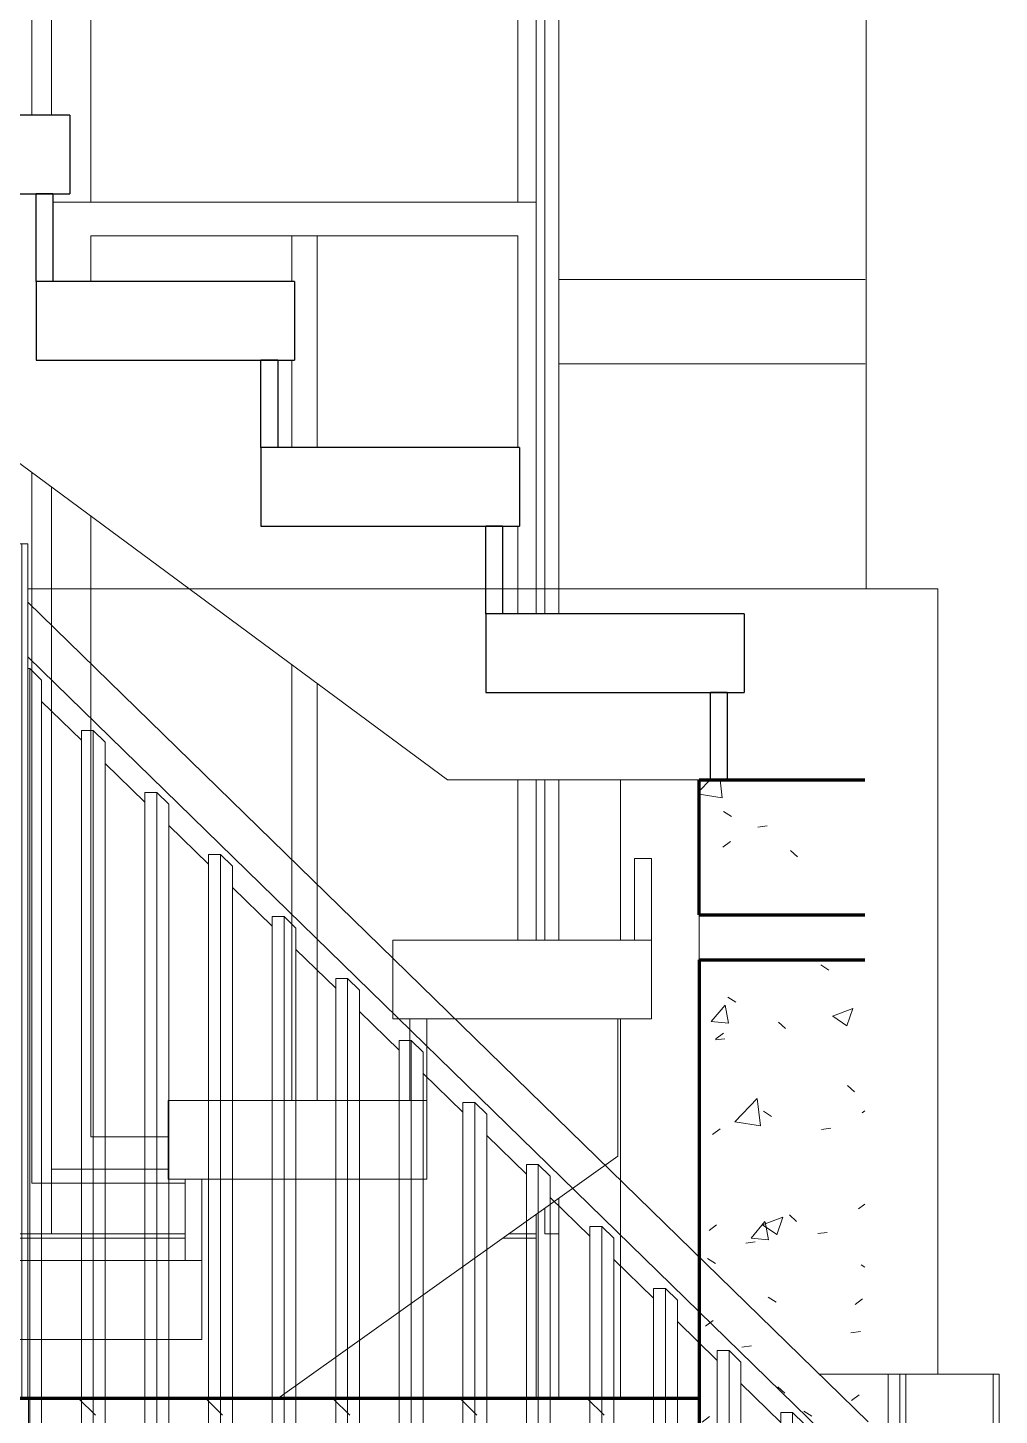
# Model space of a CAD drawing. Header units: inches. Extents: x -536 to 545, y -65 to 280.
# Drawn here: x -91.6 to -48.4, y 1.8 to 63.4 of the extents above; entities that cross this region are included whole.
import ezdxf

# ---------------------------------------------------------------- set-up
doc = ezdxf.new("R2010")
doc.units = ezdxf.units.IN
doc.header["$MEASUREMENT"] = 0
for name, color, linetype, lineweight in [('A-DOOR', 31, 'Continuous', 13), ('A-DOOR-FRAM', 31, 'Continuous', 9), ('A-FLOR', 192, 'Continuous', 13), ('A-FLOR-HRAL', 11, 'Continuous', 9), ('A-FLOR-PATT', 8, 'Continuous', 13), ('A-GENM', 13, 'Continuous', 9), ('A-GLAZ', 151, 'Continuous', 13), ('A-WALL', 113, 'Continuous', 13), ('A-WALL-PATT', 111, 'Continuous', 13), ('I-WALL', 2, 'Continuous', 13), ('L-SITE-WALL', 31, 'Continuous', 13), ('Q-CASE', 31, 'Continuous', 9), ('S-COLS', 52, 'Continuous', 9), ('S-FNDN', 32, 'Continuous', 13), ('S-STRS', 31, 'Continuous', 9)]:
    doc.layers.add(name, color=color, linetype=linetype, lineweight=lineweight)
pattern_1 = [(50, (-166.035, 0), (9.18064, -0.8031), [0.96, -10.56]), (355, (-166.035, 0), (-1.7756, 9.6284), [0.768, -8.448]), (100.451, (-165.27, -0.067), (7.4051, 8.82464), [0.816, -8.975]), (46.184, (-166.035, 2.56), (13.6606, -2.1188), [1.44, -15.84]), (96.636, (-164.897, 2.383), (11.9632, 12.469), [1.224, -13.462]), (351.184, (-166.035, 2.56), (11.9633, 12.4688), [1.152, -12.672]), (21, (-164.755, 1.92), (7.64023, -5.15327), [0.96, -10.56]), (326, (-164.755, 1.92), (3.115, 9.282), [0.768, -8.448]), (71.451, (-164.119, 1.491), (10.7549, 4.12814), [0.816, -8.975]), (37.5, (-166.035, 0), (0.15515, 4.26096), [0.422, -7.923, 0.422, -8.154, -8.48]), (37.5, (-166.035, 0), (0.15515, 4.26096), [-16.922, 0.422, -8.058]), (7.5, (-166.035, 0), (3.36682, 5.04865), [0.422, -4.467, 0.422, -7.731, -3.232]), (7.5, (-166.035, 0), (3.36682, 5.04865), [-13.043, 0.422, -2.81]), (327.5, (-168.89, 0), (6.83305, -0.28859), [0.422, -2.778, 0.422, -9.562, -13.248]), (327.5, (-168.89, 0), (6.83305, -0.28859), [-13.184, 0.422, -12.826]), (317.5, (-170.17, 0), (7.46493, 1.28143), [0.422, -3.738, 0.422, -6.208, -9.408]), (317.5, (-170.17, 0), (7.46493, 1.28143), [-10.79, 0.422, -8.986])]

# ---------------------------------------------------------------- blocks, each defined once
blk = doc.blocks.new('Casework 38 - Casework 16-1348661-Fireplace - Angled')
at = {"layer": 'Q-CASE'}
for p, q in [((-56.392, 3.581), (-53.323, 3.581)), ((-53.323, 3.581), (-52.793, 3.581)), ((-53.323, -38.857), (-53.323, 3.581)), ((-52.793, 3.581), (-52.528, 3.581)), ((-52.793, 3.581), (-52.793, -38.857)), ((-52.528, 3.581), (-48.638, 3.581)), ((-52.528, -38.857), (-52.528, 3.581)), ((-48.638, 3.581), (-48.373, 3.581)), ((-48.638, 3.581), (-48.638, -38.857)), ((-48.373, -38.857), (-48.373, 3.581)), ((-52.528, -45.75), (-52.528, -42.357)), ((-48.373, -45.75), (-48.373, -42.357))]:
    blk.add_line(p, q, dxfattribs=at)
blk = doc.blocks.new('Railing - 3_4_-1407981-Fireplace - Angled')
at = {"layer": 'A-FLOR-HRAL'}
for p, q in [((-91.507, 34.951), (-91.595, 34.951)), ((-90.976, 34.434), (-91.507, 34.951)), ((-91.507, -1), (-91.507, 34.951)), ((-90.976, 34.434), (-90.976, -4.393))]:
    blk.add_line(p, q, dxfattribs=at)
blk = doc.blocks.new('Railing - 3_4_-1407979-Fireplace - Angled')
at = {"layer": 'A-FLOR-HRAL'}
for p, q in [((-88.678, 32.194), (-89.209, 32.194)), ((-89.209, -4.393), (-89.209, 32.194)), ((-88.148, 31.677), (-88.678, 32.194)), ((-88.678, -4.393), (-88.678, 32.194)), ((-88.148, 31.677), (-88.148, -4.393))]:
    blk.add_line(p, q, dxfattribs=at)
blk = doc.blocks.new('Railing - 3_4_-1407977-Fireplace - Angled')
at = {"layer": 'A-FLOR-HRAL'}
for p, q in [((-85.85, 29.437), (-86.38, 29.437)), ((-86.38, -4.393), (-86.38, 29.437)), ((-85.32, 28.92), (-85.85, 29.437)), ((-85.85, -4.393), (-85.85, 29.437)), ((-85.32, 28.92), (-85.32, -4.393))]:
    blk.add_line(p, q, dxfattribs=at)
blk = doc.blocks.new('Railing - 3_4_-1407975-Fireplace - Angled')
at = {"layer": 'A-FLOR-HRAL'}
for p, q in [((-83.022, 26.679), (-83.552, 26.679)), ((-83.552, -4.393), (-83.552, 26.679)), ((-82.491, 26.162), (-83.022, 26.679)), ((-83.022, -11.286), (-83.022, 26.679)), ((-82.491, 26.162), (-82.491, -11.286)), ((-83.552, -11.286), (-83.552, -7.893))]:
    blk.add_line(p, q, dxfattribs=at)
blk = doc.blocks.new('Railing - 3_4_-1407986-Fireplace - Angled')
at = {"layer": 'A-FLOR-HRAL'}
for p, q in [((-80.193, 23.922), (-80.723, 23.922)), ((-80.723, -11.286), (-80.723, 23.922)), ((-79.663, 23.405), (-80.193, 23.922)), ((-80.193, -11.286), (-80.193, 23.922)), ((-79.663, 23.405), (-79.663, -11.286))]:
    blk.add_line(p, q, dxfattribs=at)
blk = doc.blocks.new('Railing - 3_4_-V101-Fireplace - Angled')
at = {"layer": 'A-FLOR-HRAL'}
for p, q in [((-77.365, 21.165), (-77.895, 21.165)), ((-77.895, -11.286), (-77.895, 21.165)), ((-76.834, 20.648), (-77.365, 21.165)), ((-77.365, -11.286), (-77.365, 21.165)), ((-76.834, 20.648), (-76.834, -11.286)), ((-76.834, -14.786), (-76.834, -18.179))]:
    blk.add_line(p, q, dxfattribs=at)
blk = doc.blocks.new('Railing - Railing-1407735-Fireplace - Angled')
for name, p in [('Railing - 3_4_-1407981-Fireplace - Angled', (0, 0)), ('Railing - 3_4_-1407979-Fireplace - Angled', (0, 0)), ('Railing - 3_4_-1407977-Fireplace - Angled', (0, 0)), ('Railing - 3_4_-1407975-Fireplace - Angled', (0, 0)), ('Railing - 3_4_-1407986-Fireplace - Angled', (0, 0)), ('Railing - 3_4_-V101-Fireplace - Angled', (0, 0)), ('Railing - 3_4_-1407979-Fireplace - Angled', (14.142, -13.786)), ('Railing - 3_4_-1407977-Fireplace - Angled', (14.142, -13.786)), ('Railing - 3_4_-1407975-Fireplace - Angled', (14.142, -13.786)), ('Railing - 3_4_-1407986-Fireplace - Angled', (14.142, -13.786)), ('Railing - 3_4_-V101-Fireplace - Angled', (14.142, -13.786)), ('Railing - 3_4_-1407979-Fireplace - Angled', (28.284, -27.571)), ('Railing - 3_4_-1407977-Fireplace - Angled', (28.284, -27.571))]:
    blk.add_blockref(name, p)
blk = doc.blocks.new('Top Rail Type - Top Rail_Internal_-1407954-Fireplace - Angled')
at = {"layer": 'A-FLOR-HRAL'}
for p, q in [((-97.429, 38.5), (-122.178, 38.5)), ((-54.207, 1.451), (-91.595, 37.897)), ((-122.178, 36.5), (-97.429, 36.5)), ((-91.595, 35.468), (-54.207, -0.978)), ((-90.976, 33.486), (-89.209, 31.763)), ((-88.148, 30.729), (-86.38, 29.006)), ((-85.32, 27.972), (-83.552, 26.249)), ((-82.491, 25.215), (-80.723, 23.491)), ((-79.663, 22.458), (-77.895, 20.734)), ((-76.834, 19.7), (-75.067, 17.977)), ((-74.006, 16.943), (-72.238, 15.22)), ((-71.177, 14.186), (-69.41, 12.463)), ((-68.349, 11.429), (-66.581, 9.706)), ((-65.521, 8.672), (-63.753, 6.949)), ((-62.692, 5.915), (-60.924, 4.191)), ((-59.864, 3.158), (-58.096, 1.434)), ((-57.035, 0.4), (-55.621, -0.978))]:
    blk.add_line(p, q, dxfattribs=at)
blk = doc.blocks.new('Casework 6 - Casework 16-1428442-Fireplace - Angled')
at = {"layer": 'Q-CASE'}
for p, q in [((-100.434, 40.5), (-96.545, 40.5)), ((-100.434, 38.5), (-100.434, 40.5)), ((-96.545, 40.5), (-96.015, 40.5)), ((-96.545, 2.5), (-96.545, 40.5)), ((-96.015, 40.5), (-95.749, 40.5)), ((-96.015, 40.5), (-96.015, 2.5)), ((-95.749, 40.5), (-91.86, 40.5)), ((-95.749, 2.5), (-95.749, 40.5)), ((-91.86, 40.5), (-91.595, 40.5)), ((-91.86, 40.5), (-91.86, 2.5)), ((-91.595, 2.5), (-91.595, 40.5)), ((-100.434, 2.5), (-100.434, 36.5)), ((-91.86, 2.5), (-95.749, 2.5))]:
    blk.add_line(p, q, dxfattribs=at)
blk = doc.blocks.new('Door-Exterior-Simpson-Craftsman - 6803 Craftsman 36x96-1232316-Fireplace - Section - East')
at = {"layer": 'A-DOOR-FRAM'}
for p, q in [((-68.972, 37.389), (-68.972, 87.75)), ((-68.972, 22.875), (-68.972, 30)), ((-68.972, 2.5), (-68.972, 10.694))]:
    blk.add_line(p, q, dxfattribs=at)
blk = doc.blocks.new('Window-Double_Hung-Andersen-400_Series-Tilt_Wash - 25-5_8_ x 88-7_8_-V121-Fireplace - Section - East')
at = {"layer": 'A-GLAZ', "lineweight": 9}
for p, q in [((-68.597, 87.75), (-68.597, 37.389)), ((-68.597, 30), (-68.597, 22.875)), ((-68.597, 10.962), (-68.597, 9.812)), ((-68.597, 9.812), (-67.972, 9.812))]:
    blk.add_line(p, q, dxfattribs=at)
blk = doc.blocks.new('Window-Double_Hung-Andersen-400_Series-Tilt_Wash - 25-5_8_ x 88-7_8_-1260955-Fireplace - Section - East')
at = {"layer": 'A-GENM'}
for p, q in [((-79.847, 54.187), (-79.847, 52.167)), ((-78.722, 54.187), (-78.722, 44.778)), ((-79.847, 48.667), (-79.847, 44.778)), ((-79.847, 35.121), (-79.847, 15.75)), ((-78.722, 34.29), (-78.722, 15.75))]:
    blk.add_line(p, q, dxfattribs=at)
at = {"layer": 'A-GLAZ', "lineweight": 9}
for p, q in [((-91.41, 59.556), (-91.41, 87.75)), ((-88.785, 55.688), (-88.785, 87.75)), ((-69.785, 87.75), (-69.785, 55.688)), ((-68.972, 55.688), (-90.472, 55.688)), ((-69.785, 55.688), (-88.785, 55.688)), ((-88.785, 52.167), (-88.785, 54.187)), ((-88.785, 54.187), (-69.785, 54.187)), ((-69.785, 54.187), (-69.785, 44.778)), ((-91.41, 12.063), (-91.41, 43.665)), ((-88.785, 14.125), (-88.785, 41.725)), ((-69.785, 41.278), (-69.785, 37.389)), ((-69.785, 30), (-69.785, 22.875)), ((-85.347, 14.125), (-88.785, 14.125)), ((-90.535, 12.688), (-85.347, 12.688)), ((-84.597, 12.063), (-91.41, 12.063)), ((-93.66, 9.813), (-84.597, 9.813)), ((-70.21, 9.813), (-68.972, 9.813))]:
    blk.add_line(p, q, dxfattribs=at)
blk = doc.blocks.new('Window-Double_Hung-Andersen-400_Series-Tilt_Wash - 25-5_8_ x 88-7_8_-V124-Fireplace - Section - East')
at = {"layer": 'A-GLAZ', "lineweight": 9}
for p, q in [((-90.535, 87.75), (-90.535, 59.556)), ((-90.535, 43.018), (-90.535, 9.812)), ((-90.535, 9.812), (-119.111, 9.812))]:
    blk.add_line(p, q, dxfattribs=at)

msp = doc.modelspace()

# ---------------------------------------------------------------- hatches: boundary and pattern name
at = {"layer": 'A-FLOR-PATT', "lineweight": 9}
h = msp.add_hatch(dxfattribs=at)
h.set_pattern_fill('FP_145', color=256, style=0, pattern_type=2)
h.set_pattern_definition(pattern_1)
h.paths.add_polyline_path([(-54.3538, 24), (-54.3538, 30), (-61.72223, 30), (-61.72223, 24), (-61.05753, 24)], flags=0)
h = msp.add_hatch(dxfattribs=at)
h.set_pattern_fill('FP_147', color=256, style=0, pattern_type=2)
h.set_pattern_definition([(135, (-166.035, 0), (-2.82843, -2.82843), [])])
h.paths.add_polyline_path([(-148.39478, 1.75), (-61.72223, 1.75), (-61.72223, 2.5), (-203.88, 2.5), (-203.88, 1.75), (-155.11303, 1.75)], flags=0)
at = {"layer": 'A-WALL-PATT', "lineweight": 9}
h = msp.add_hatch(dxfattribs=at)
h.set_pattern_fill('FP_145', color=256, style=0, pattern_type=2)
h.set_pattern_definition(pattern_1)
h.paths.add_polyline_path([(-61.05753, -46.5), (-54.3538, -46.5), (-54.3538, 22), (-61.72223, 22), (-61.72223, -46.5)], flags=0)

# ---------------------------------------------------------------- linework, layer by layer
at = {"layer": 'A-FLOR', "lineweight": 70}
for p, q in [((-61.72223, 30), (-54.3538, 30)), ((-61.72223, 24), (-61.72223, 30)), ((-61.72223, 24), (-54.3538, 24)), ((-61.72223, 2.5), (-213.09723, 2.5))]:
    msp.add_line(p, q, dxfattribs=at)
at = {"layer": 'A-WALL', "lineweight": 18}
for p, q in [((-67.97223, 96.5), (-67.97223, 48.5)), ((-67.97223, 48.5), (-54.33928, 48.5)), ((-67.97223, 22.875), (-67.97223, 30)), ((-67.97223, 2.5), (-67.97223, 11.4069)), ((-84.59723, 9.625), (-117.72223, 9.625)), ((-68.97223, 9.625), (-70.47314, 9.625)), ((-91.56702, -1), (-91.56702, 2.5))]:
    msp.add_line(p, q, dxfattribs=at)
at = {"layer": 'I-WALL', "lineweight": 18}
for p, q in [((-54.29532, 38.5), (-54.29532, 87.875)), ((-51.11334, 38.5), (-91.5952, 38.5)), ((-51.11334, 3.5811), (-51.11334, 38.5))]:
    msp.add_line(p, q, dxfattribs=at)
at = {"layer": 'L-SITE-WALL', "lineweight": 18}
for p, q in [((-54.33928, 52.25), (-67.97223, 52.25)), ((-67.97223, 48.5), (-67.97223, 37.38889))]:
    msp.add_line(p, q, dxfattribs=at)
at = {"layer": 'S-COLS'}
for p, q in [((-65.22223, 30), (-65.22223, 22.875)), ((-65.22223, 19.375), (-65.22223, 2.5))]:
    msp.add_line(p, q, dxfattribs=at)
at = {"layer": 'S-FNDN', "lineweight": 18}
msp.add_line((-61.72223, 24), (-61.72223, 22), dxfattribs=at)
at = {"layer": 'S-FNDN', "lineweight": 70}
for q in [(-54.3538, 22), (-61.72223, -50.90589)]:
    msp.add_line((-61.72223, 22), q, dxfattribs=at)
at = {"layer": 'S-STRS'}
for p, q in [((-72.91595, 30), (-139.72223, 79.36242)), ((-61.72223, 30), (-72.91595, 30)), ((-64.59723, 26.5), (-64.59723, 22.875)), ((-63.84723, 26.5), (-64.59723, 26.5)), ((-63.84723, 22.875), (-63.84723, 26.5)), ((-75.34723, 22.875), (-63.84723, 22.875)), ((-75.34723, 19.375), (-75.34723, 22.875)), ((-64.59723, 22.875), (-63.84723, 22.875)), ((-63.84723, 19.375), (-63.84723, 22.875)), ((-63.84723, 19.375), (-75.34723, 19.375)), ((-74.59723, 19.375), (-74.59723, 15.75)), ((-73.84723, 19.375), (-74.59723, 19.375)), ((-73.84723, 15.75), (-73.84723, 19.375)), ((-65.34723, 19.375), (-65.34723, 13.27721)), ((-85.34723, 15.75), (-73.84723, 15.75)), ((-85.34723, 12.25), (-85.34723, 15.75)), ((-74.59723, 15.75), (-73.84723, 15.75)), ((-73.84723, 12.25), (-73.84723, 15.75)), ((-65.34723, 13.27721), (-80.47314, 2.5)), ((-73.84723, 12.25), (-85.34723, 12.25)), ((-84.59723, 12.25), (-84.59723, 8.625)), ((-83.84723, 12.25), (-84.59723, 12.25)), ((-83.84723, 8.625), (-83.84723, 12.25)), ((-95.34723, 8.625), (-83.84723, 8.625)), ((-84.59723, 8.625), (-83.84723, 8.625)), ((-83.84723, 5.125), (-83.84723, 8.625)), ((-83.84723, 5.125), (-95.34723, 5.125))]:
    msp.add_line(p, q, dxfattribs=at)
at = {"layer": 'S-STRS', "lineweight": 30}
for p, q in [((-89.72223, 59.55556), (-101.22223, 59.55556)), ((-89.72223, 59.55556), (-89.72223, 56.05556)), ((-101.22223, 56.05556), (-89.72223, 56.05556)), ((-91.22223, 52.16667), (-91.22223, 56.05556)), ((-90.47223, 56.05556), (-91.22223, 56.05556)), ((-90.47223, 56.05556), (-90.47223, 52.16667)), ((-79.72223, 52.16667), (-91.22223, 52.16667)), ((-91.22223, 52.16667), (-91.22223, 48.66667)), ((-90.47223, 52.16667), (-91.22223, 52.16667)), ((-79.72223, 52.16667), (-79.72223, 48.66667)), ((-91.22223, 48.66667), (-79.72223, 48.66667)), ((-81.22223, 44.77778), (-81.22223, 48.66667)), ((-80.47223, 48.66667), (-81.22223, 48.66667)), ((-80.47223, 48.66667), (-80.47223, 44.77778)), ((-69.72223, 44.77778), (-81.22223, 44.77778)), ((-81.22223, 44.77778), (-81.22223, 41.27778)), ((-80.47223, 44.77778), (-81.22223, 44.77778)), ((-69.72223, 44.77778), (-69.72223, 41.27778)), ((-81.22223, 41.27778), (-69.72223, 41.27778)), ((-71.22223, 37.38889), (-71.22223, 41.27778)), ((-70.47223, 41.27778), (-71.22223, 41.27778)), ((-70.47223, 41.27778), (-70.47223, 37.38889)), ((-59.72223, 37.38889), (-71.22223, 37.38889)), ((-71.22223, 37.38889), (-71.22223, 33.88889)), ((-70.47223, 37.38889), (-71.22223, 37.38889)), ((-59.72223, 37.38889), (-59.72223, 33.88889)), ((-71.22223, 33.88889), (-59.72223, 33.88889)), ((-61.22223, 30), (-61.22223, 33.88889)), ((-60.47223, 33.88889), (-61.22223, 33.88889)), ((-60.47223, 33.88889), (-60.47223, 30)), ((-60.47223, 30), (-61.22223, 30))]:
    msp.add_line(p, q, dxfattribs=at)

# ---------------------------------------------------------------- block references
at = {"layer": 'A-DOOR', "lineweight": 18}
msp.add_blockref('Door-Exterior-Simpson-Craftsman - 6803 Craftsman 36x96-1232316-Fireplace - Section - East', (0, 0), dxfattribs=at)
at = {"layer": 'A-FLOR-HRAL'}
for name in ['Top Rail Type - Top Rail_Internal_-1407954-Fireplace - Angled', 'Railing - Railing-1407735-Fireplace - Angled']:
    msp.add_blockref(name, (0, 0), dxfattribs=at)
at = {"layer": 'A-GLAZ', "lineweight": 18}
for name in ['Window-Double_Hung-Andersen-400_Series-Tilt_Wash - 25-5_8_ x 88-7_8_-V124-Fireplace - Section - East', 'Window-Double_Hung-Andersen-400_Series-Tilt_Wash - 25-5_8_ x 88-7_8_-1260955-Fireplace - Section - East', 'Window-Double_Hung-Andersen-400_Series-Tilt_Wash - 25-5_8_ x 88-7_8_-V121-Fireplace - Section - East']:
    msp.add_blockref(name, (0, 0), dxfattribs=at)
at = {"layer": 'Q-CASE'}
for name in ['Casework 6 - Casework 16-1428442-Fireplace - Angled', 'Casework 38 - Casework 16-1348661-Fireplace - Angled']:
    msp.add_blockref(name, (0, 0), dxfattribs=at)

doc.saveas('drawing.dxf')
